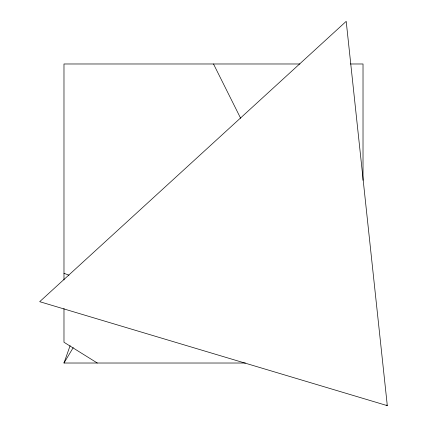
<?xml version="1.0" encoding="UTF-8"?>
<svg xmlns="http://www.w3.org/2000/svg" width="427" height="427" viewBox="0 0 427 427"><rect width="100%" height="100%" fill="white"/><g stroke="black" fill="none" stroke-linecap="round" stroke-linejoin="round"><path stroke-width="0.64" d="M70.124 345.646L63.981 363.019L245.402 363.019M73.225 347.61L63.981 363.019L64.781 361.952M299.887 63.981L63.981 63.981L63.981 279.936M350.37 63.981L363.019 63.981L363.019 180.274M387.305 405.65L39.695 301.681L346.201 21.35L387.305 405.65L386.323 404.983M63.981 273.307L68.977 275.18M97.297 363.019L63.981 342.257L63.981 308.443M213.5 63.981L240.657 118.3"/></g></svg>
